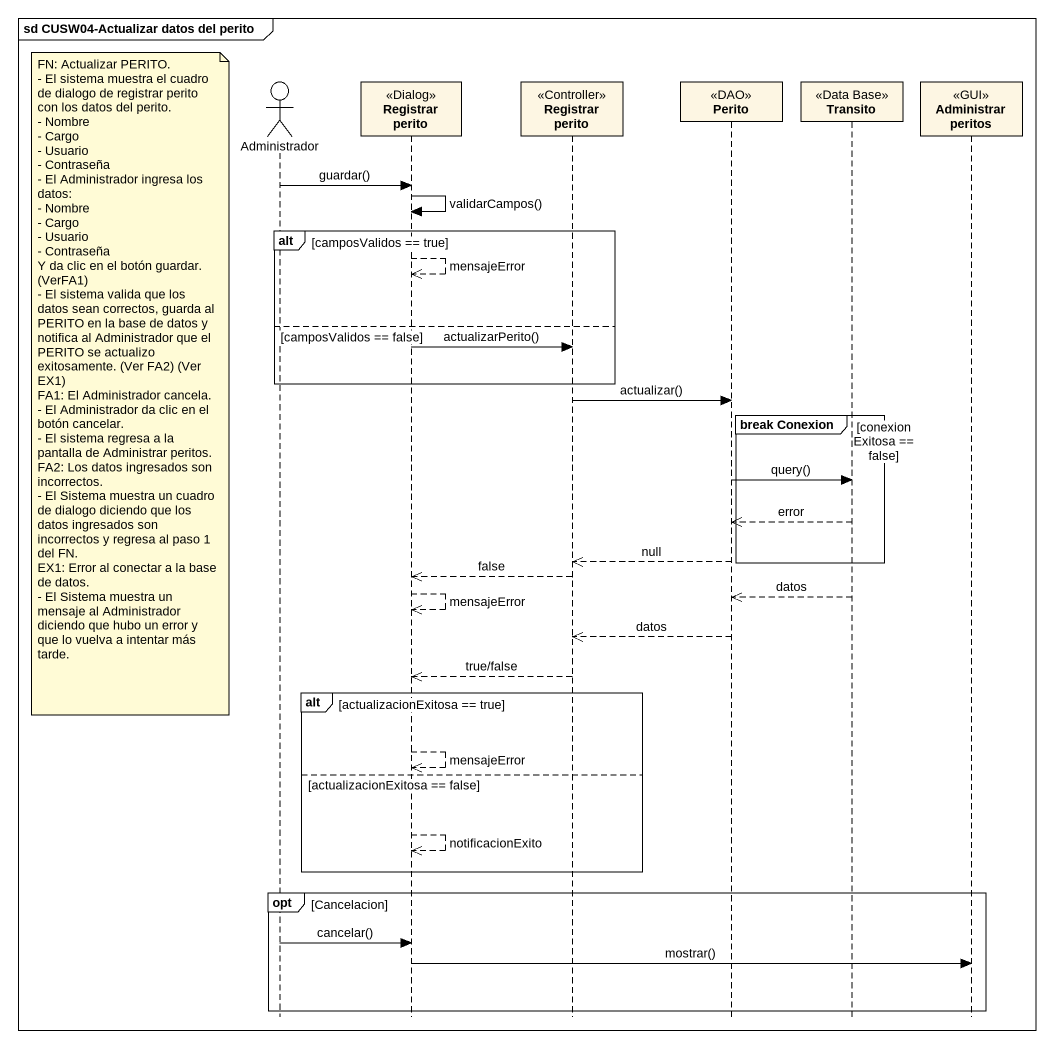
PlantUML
@startuml
mainframe sd CUSW04-Actualizar datos del perito
hide footbox
actor Administrador
participant "Registrar perito" as Registrar_perito <<Dialog>>
participant "Registrar perito" as Registrar_perito_2 <<Controller>>
participant Perito <<DAO>>
participant Transito <<Data Base>>
participant "Administrar peritos" as Administrar_peritos <<GUI>>

Administrador -> Registrar_perito : guardar()
Registrar_perito -> Registrar_perito : validarCampos()
alt camposValidos == true
  Registrar_perito -->> Registrar_perito : mensajeError
else camposValidos == false
  Registrar_perito -> Registrar_perito_2 : actualizarPerito()
  note left of Administrador
    FN: Actualizar PERITO.
    - El sistema muestra el cuadro de dialogo de registrar perito con los datos del perito.
    - Nombre
    - Cargo
    - Usuario
    - Contraseña
    - El Administrador ingresa los datos:
    - Nombre
    - Cargo
    - Usuario
    - Contraseña
    Y da clic en el botón guardar. (VerFA1)
    - El sistema valida que los datos sean correctos, guarda al PERITO en la base de datos y notifica al Administrador que el PERITO se actualizo exitosamente. (Ver FA2) (Ver EX1)
    FA1: El Administrador cancela.
    - El Administrador da clic en el botón cancelar.
    - El sistema regresa a la pantalla de Administrar peritos.
    FA2: Los datos ingresados son incorrectos.
    - El Sistema muestra un cuadro de dialogo diciendo que los datos ingresados son incorrectos y regresa al paso 1 del FN.
    EX1: Error al conectar a la base de datos.
    - El Sistema muestra un mensaje al Administrador diciendo que hubo un error y que lo vuelva a intentar más tarde.
  end note
end
Registrar_perito_2 -> Perito : actualizar()
group break Conexion [conexionExitosa == false]
  Perito -> Transito : query()
  Transito -->> Perito : error
  Perito -->> Registrar_perito_2 : null
end
Registrar_perito_2 -->> Registrar_perito : false
Registrar_perito -->> Registrar_perito : mensajeError
Transito -->> Perito : datos
Perito -->> Registrar_perito_2 : datos
Registrar_perito_2 -->> Registrar_perito : true/false
alt actualizacionExitosa == true
  Registrar_perito -->> Registrar_perito : mensajeError
else actualizacionExitosa == false
  Registrar_perito -->> Registrar_perito : notificacionExito
end
opt Cancelacion
  Administrador -> Registrar_perito : cancelar()
  Registrar_perito -> Administrar_peritos : mostrar()
end
@enduml
